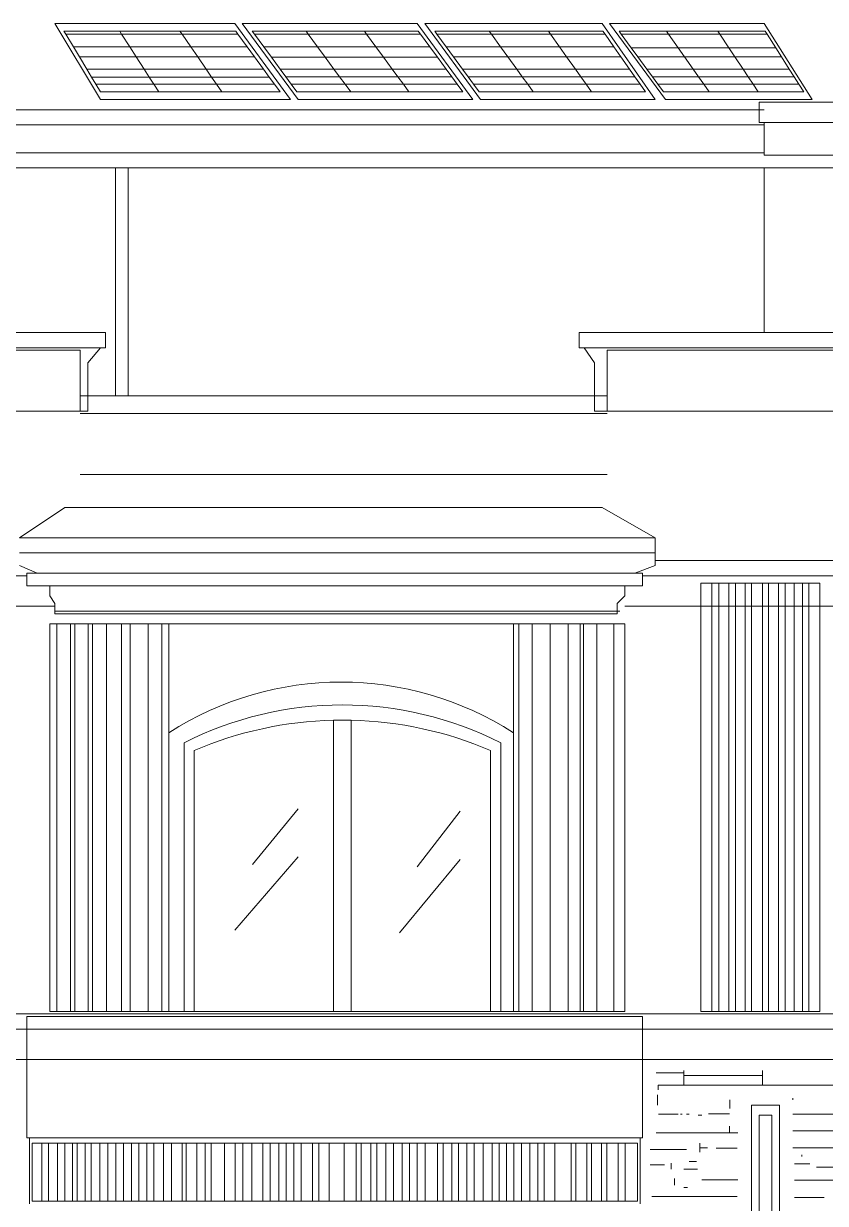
# Model space of a CAD drawing. Header units: millimetres. Extents: x 0 to 19989, y 0 to 8213.
# Drawn here: x 4023 to 7604, y 2943 to 8213 of the extents above; entities that cross this region are included whole.
import ezdxf

# ---------------------------------------------------------------- set-up
doc = ezdxf.new("R2010")
doc.units = ezdxf.units.MM
for name, color, linetype, lineweight in [('ARCH', 7, 'Continuous', 13), ('GLASS', 7, 'Continuous', 13), ('LOUVERS', 7, 'Continuous', 13), ('MASONRY', 7, 'Continuous', 13), ('SOLAR', 7, 'Continuous', 13), ('WINDOWS', 7, 'Continuous', 13)]:
    doc.layers.add(name, color=color, linetype=linetype, lineweight=lineweight)

msp = doc.modelspace()

# ---------------------------------------------------------------- linework, layer by layer
at = {"layer": 'ARCH', "color": 7, "lineweight": 13}
for p, q in [((7307.7, 7862), (7726.2, 7862)), ((7307.7, 7828.1), (7307.7, 7862)), ((3710.4, 7828.1), (7307.7, 7828.1)), ((7307.7, 7828.1), (7330.3, 7828.1)), ((7307.7, 7771.5), (7307.7, 7828.1)), ((3710.4, 7760.2), (7330.3, 7760.2)), ((7330.3, 7771.5), (7307.7, 7771.5)), ((7714.9, 7771.5), (7330.3, 7771.5)), ((7330.3, 7760.2), (7330.3, 7771.5)), ((7330.3, 7635.7), (7330.3, 7760.2)), ((3710.4, 7635.7), (7330.3, 7635.7)), ((7330.3, 7624.4), (7330.3, 7635.7)), ((7714.9, 7624.4), (7330.3, 7624.4)), ((3710.4, 7567.9), (4434.4, 7567.9)), ((4434.4, 7567.9), (4491, 7567.9)), ((4434.4, 7567.9), (4434.4, 6549.8)), ((4491, 7567.9), (7330.3, 7567.9)), ((4491, 7567.9), (4491, 6549.8)), ((7330.3, 7567.9), (7714.9, 7567.9)), ((7330.3, 7567.9), (7330.3, 6832.6)), ((3710.4, 6832.6), (4389.1, 6832.6)), ((4389.1, 6832.6), (4389.1, 6764.7)), ((6504.5, 6832.6), (7330.3, 6832.6)), ((6504.5, 6764.7), (6504.5, 6832.6)), ((7330.3, 6832.6), (7714.9, 6832.6)), ((4366.5, 6764.7), (2681, 6764.7)), ((2782.8, 6753.4), (4276, 6753.4)), ((4276, 6753.4), (4276, 6549.8)), ((4310, 6696.8), (4366.5, 6764.7)), ((4389.1, 6764.7), (4366.5, 6764.7)), ((6527.1, 6764.7), (6504.5, 6764.7)), ((8065.6, 6764.7), (6527.1, 6764.7)), ((6527.1, 6764.7), (6572.4, 6696.8)), ((6629, 6753.4), (7941.2, 6753.4)), ((6629, 6549.8), (6629, 6753.4)), ((4310, 6549.8), (4310, 6696.8)), ((6572.4, 6696.8), (6572.4, 6549.8)), ((4276, 6549.8), (4310, 6549.8)), ((4276, 6549.8), (4276, 6481.9)), ((4310, 6549.8), (4434.4, 6549.8)), ((4310, 6481.9), (4310, 6549.8)), ((4434.4, 6549.8), (4491, 6549.8)), ((4491, 6549.8), (6572.4, 6549.8)), ((6572.4, 6549.8), (6629, 6549.8)), ((6572.4, 6549.8), (6572.4, 6481.9)), ((6629, 6481.9), (6629, 6549.8)), ((4276, 6481.9), (2782.8, 6481.9)), ((4276, 6481.9), (4310, 6481.9)), ((6572.4, 6481.9), (6629, 6481.9)), ((7929.9, 6481.9), (6629, 6481.9)), ((4276, 6470.6), (6629, 6470.6)), ((4276, 6199.1), (6629, 6199.1)), ((4004.5, 5916.3), (4208.1, 6052)), ((4208.1, 6052), (6606.3, 6052)), ((6606.3, 6052), (6843.9, 5916.3)), ((4004.5, 5916.3), (6843.9, 5916.3)), ((6843.9, 5916.3), (6843.9, 5848.4)), ((6843.9, 5848.4), (4004.5, 5848.4)), ((6843.9, 5814.5), (6843.9, 5848.4)), ((6843.9, 5814.5), (7929.9, 5814.5)), ((6843.9, 5791.9), (6843.9, 5814.5)), ((2782.8, 5746.6), (4038.5, 5746.6)), ((4004.5, 5791.9), (4083.7, 5757.9)), ((4038.5, 5757.9), (4083.7, 5757.9)), ((4038.5, 5746.6), (4038.5, 5757.9)), ((4038.5, 5701.4), (4038.5, 5746.6)), ((4083.7, 5757.9), (6753.4, 5757.9)), ((6753.4, 5757.9), (6843.9, 5791.9)), ((6753.4, 5757.9), (6787.3, 5757.9)), ((6787.3, 5757.9), (6787.3, 5746.6)), ((6787.3, 5746.6), (7929.9, 5746.6)), ((6787.3, 5746.6), (6787.3, 5701.4)), ((4140.3, 5701.4), (4038.5, 5701.4)), ((6708.1, 5701.4), (4140.3, 5701.4)), ((4140.3, 5656.1), (4140.3, 5701.4)), ((6787.3, 5701.4), (6708.1, 5701.4)), ((6708.1, 5701.4), (6708.1, 5656.1)), ((4162.9, 5622.2), (4140.3, 5656.1)), ((6708.1, 5656.1), (6674.2, 5622.2)), ((3800.9, 5610.9), (4162.9, 5610.9)), ((4162.9, 5610.9), (4162.9, 5622.2)), ((4162.9, 5588.2), (4162.9, 5610.9)), ((4162.9, 5576.9), (4162.9, 5588.2)), ((4162.9, 5588.2), (6674.2, 5588.2)), ((6674.2, 5622.2), (6674.2, 5588.2)), ((6674.2, 5588.2), (6674.2, 5576.9)), ((6674.2, 5588.2), (6685.5, 5588.2)), ((6708.1, 5610.9), (7047.5, 5610.9)), ((7047.5, 5610.9), (7096.8, 5610.9)), ((7096.8, 5610.9), (7127.9, 5610.9)), ((7127.9, 5610.9), (7172.2, 5610.9)), ((7172.2, 5610.9), (7202.1, 5610.9)), ((7202.1, 5610.9), (7246.1, 5610.9)), ((7246.1, 5610.9), (7273.8, 5610.9)), ((7273.8, 5610.9), (7322.4, 5610.9)), ((7322.4, 5610.9), (7349.9, 5610.9)), ((7349.9, 5610.9), (7393.7, 5610.9)), ((7393.7, 5610.9), (7424.5, 5610.9)), ((7424.5, 5610.9), (7463.6, 5610.9)), ((7463.6, 5610.9), (7501.4, 5610.9)), ((7501.4, 5610.9), (7529.7, 5610.9)), ((7529.7, 5610.9), (7579.2, 5610.9)), ((7579.2, 5610.9), (7929.9, 5610.9)), ((6674.2, 5576.9), (4162.9, 5576.9)), ((4671.9, 5531.7), (6210.4, 5531.7)), ((6210.4, 5531.7), (6234.3, 5531.7)), ((6234.3, 5531.7), (6294.2, 5531.7)), ((6294.2, 5531.7), (6374.4, 5531.7)), ((6374.4, 5531.7), (6454.8, 5531.7)), ((6454.8, 5531.7), (6508.3, 5531.7)), ((6508.3, 5531.7), (6524, 5531.7)), ((6524, 5531.7), (6582.5, 5531.7)), ((6582.5, 5531.7), (6658.6, 5531.7)), ((6658.6, 5531.7), (6674.2, 5531.7)), ((2782.8, 3789.6), (7929.9, 3789.6)), ((4038.5, 3778.3), (6787.3, 3778.3)), ((4038.5, 3721.7), (4038.5, 3778.3)), ((6787.3, 3778.3), (6787.3, 3721.7)), ((4038.5, 3721.7), (2726.2, 3721.7)), ((6787.3, 3721.7), (4038.5, 3721.7)), ((4038.5, 3586), (4038.5, 3721.7)), ((8020.4, 3721.7), (6787.3, 3721.7)), ((6787.3, 3721.7), (6787.3, 3586)), ((2782.8, 3586), (4038.5, 3586)), ((4038.5, 3586), (6787.3, 3586)), ((4038.5, 3235.3), (4038.5, 3586)), ((6787.3, 3586), (7929.9, 3586)), ((6787.3, 3586), (6787.3, 3235.3)), ((7273.8, 3382.4), (7398.2, 3382.4)), ((7273.8, 2533.9), (7273.8, 3382.4)), ((7398.2, 3382.4), (7398.2, 2533.9)), ((7307.7, 3337.1), (7364.3, 3337.1)), ((7307.7, 2590.5), (7307.7, 3337.1)), ((7364.3, 3337.1), (7364.3, 2590.5)), ((4049.8, 3235.3), (4038.5, 3235.3)), ((6776, 3235.3), (4049.8, 3235.3)), ((4049.8, 2941.2), (4049.8, 3235.3)), ((6787.3, 3235.3), (6776, 3235.3)), ((6776, 3235.3), (6776, 2941.2))]:
    msp.add_line(p, q, dxfattribs=at)
at = {"layer": 'GLASS', "color": 7, "lineweight": 13}
for p, q in [((5045.2, 4457), (5248.9, 4705.9)), ((5780.5, 4445.7), (5972.9, 4694.6)), ((4966.1, 4162.9), (5248.9, 4491)), ((5701.4, 4151.6), (5972.9, 4479.6))]:
    msp.add_line(p, q, dxfattribs=at)
at = {"layer": 'LOUVERS', "color": 7, "lineweight": 13}
for p, q in [((7047.5, 5712.7), (7096.8, 5712.7)), ((7047.5, 5610.9), (7047.5, 5712.7)), ((7096.8, 5712.7), (7127.9, 5712.7)), ((7096.8, 5712.7), (7096.8, 5610.9)), ((7127.9, 5712.7), (7172.2, 5712.7)), ((7127.9, 5712.7), (7127.9, 5610.9)), ((7172.2, 5712.7), (7202.1, 5712.7)), ((7172.2, 5712.7), (7172.2, 5610.9)), ((7202.1, 5712.7), (7246.1, 5712.7)), ((7202.1, 5712.7), (7202.1, 5610.9)), ((7246.1, 5712.7), (7273.8, 5712.7)), ((7246.1, 5712.7), (7246.1, 5610.9)), ((7273.8, 5712.7), (7322.4, 5712.7)), ((7273.8, 5712.7), (7273.8, 5610.9)), ((7322.4, 5712.7), (7349.9, 5712.7)), ((7322.4, 5712.7), (7322.4, 5610.9)), ((7349.9, 5712.7), (7393.7, 5712.7)), ((7349.9, 5712.7), (7349.9, 5610.9)), ((7393.7, 5712.7), (7424.5, 5712.7)), ((7393.7, 5712.7), (7393.7, 5610.9)), ((7424.5, 5712.7), (7463.6, 5712.7)), ((7424.5, 5712.7), (7424.5, 5610.9)), ((7463.6, 5712.7), (7501.4, 5712.7)), ((7463.6, 5712.7), (7463.6, 5610.9)), ((7501.4, 5712.7), (7529.7, 5712.7)), ((7501.4, 5712.7), (7501.4, 5610.9)), ((7529.7, 5712.7), (7579.2, 5712.7)), ((7529.7, 5712.7), (7529.7, 5610.9)), ((7579.2, 5712.7), (7579.2, 5610.9)), ((7047.5, 3800.9), (7047.5, 5610.9)), ((7096.8, 5610.9), (7096.8, 3800.9)), ((7127.9, 5610.9), (7127.9, 3800.9)), ((7172.2, 5610.9), (7172.2, 3800.9)), ((7202.1, 5610.9), (7202.1, 3800.9)), ((7246.1, 5610.9), (7246.1, 3800.9)), ((7273.8, 5610.9), (7273.8, 3800.9)), ((7322.4, 5610.9), (7322.4, 3800.9)), ((7349.9, 5610.9), (7349.9, 3800.9)), ((7393.7, 5610.9), (7393.7, 3800.9)), ((7424.5, 5610.9), (7424.5, 3800.9)), ((7463.6, 5610.9), (7463.6, 3800.9)), ((7501.4, 5610.9), (7501.4, 3800.9)), ((7529.7, 5610.9), (7529.7, 3800.9)), ((7579.2, 5610.9), (7579.2, 3800.9)), ((4140.3, 5531.7), (4172, 5531.7)), ((4140.3, 3800.9), (4140.3, 5531.7)), ((4172, 5531.7), (4174.2, 5531.7)), ((4172, 5531.7), (4172, 3800.9)), ((4174.2, 5531.7), (4233.1, 5531.7)), ((4233.1, 5531.7), (4252.2, 5531.7)), ((4233.1, 5531.7), (4233.1, 3800.9)), ((4252.2, 5531.7), (4311, 5531.7)), ((4252.2, 5531.7), (4252.2, 3800.9)), ((4311, 5531.7), (4331.1, 5531.7)), ((4311, 5531.7), (4311, 3800.9)), ((4331.1, 5531.7), (4392.9, 5531.7)), ((4331.1, 5531.7), (4331.1, 3800.9)), ((4392.9, 5531.7), (4460.6, 5531.7)), ((4392.9, 5531.7), (4392.9, 3800.9)), ((4460.6, 5531.7), (4499, 5531.7)), ((4460.6, 5531.7), (4460.6, 3800.9)), ((4499, 5531.7), (4579, 5531.7)), ((4499, 5531.7), (4499, 3800.9)), ((4579, 5531.7), (4640.8, 5531.7)), ((4579, 5531.7), (4579, 3800.9)), ((4640.8, 5531.7), (4671.9, 5531.7)), ((4640.8, 5531.7), (4640.8, 3800.9)), ((4671.9, 5531.7), (4671.9, 5045.2)), ((6210.4, 5045.2), (6210.4, 5531.7)), ((6234.3, 5531.7), (6234.3, 3800.9)), ((6294.2, 5531.7), (6294.2, 3800.9)), ((6374.4, 5531.7), (6374.4, 3800.9)), ((6454.8, 5531.7), (6454.8, 3800.9)), ((6508.3, 5531.7), (6508.3, 3800.9)), ((6524, 5531.7), (6524, 3800.9)), ((6582.5, 5531.7), (6582.5, 3800.9)), ((6658.6, 5531.7), (6658.6, 3800.9)), ((6674.2, 5531.7), (6708.1, 5531.7)), ((6708.1, 5531.7), (6708.1, 3800.9)), ((4671.9, 5045.2), (4671.9, 3800.9)), ((6210.4, 3800.9), (6210.4, 5045.2)), ((4172, 3800.9), (4140.3, 3800.9)), ((4233.1, 3800.9), (4172, 3800.9)), ((4252.2, 3800.9), (4233.1, 3800.9)), ((4311, 3800.9), (4252.2, 3800.9)), ((4331.1, 3800.9), (4311, 3800.9)), ((4392.9, 3800.9), (4331.1, 3800.9)), ((4460.6, 3800.9), (4392.9, 3800.9)), ((4499, 3800.9), (4460.6, 3800.9)), ((4579, 3800.9), (4499, 3800.9)), ((4640.8, 3800.9), (4579, 3800.9)), ((4671.9, 3800.9), (4640.8, 3800.9)), ((6234.3, 3800.9), (6210.4, 3800.9)), ((6294.2, 3800.9), (6234.3, 3800.9)), ((6374.4, 3800.9), (6294.2, 3800.9)), ((6454.8, 3800.9), (6374.4, 3800.9)), ((6508.3, 3800.9), (6454.8, 3800.9)), ((6524, 3800.9), (6508.3, 3800.9)), ((6582.5, 3800.9), (6524, 3800.9)), ((6658.6, 3800.9), (6582.5, 3800.9)), ((6708.1, 3800.9), (6658.6, 3800.9)), ((7096.8, 3800.9), (7047.5, 3800.9)), ((7127.9, 3800.9), (7096.8, 3800.9)), ((7172.2, 3800.9), (7127.9, 3800.9)), ((7202.1, 3800.9), (7172.2, 3800.9)), ((7246.1, 3800.9), (7202.1, 3800.9)), ((7273.8, 3800.9), (7246.1, 3800.9)), ((7322.4, 3800.9), (7273.8, 3800.9)), ((7349.9, 3800.9), (7322.4, 3800.9)), ((7393.7, 3800.9), (7349.9, 3800.9)), ((7424.5, 3800.9), (7393.7, 3800.9)), ((7463.6, 3800.9), (7424.5, 3800.9)), ((7501.4, 3800.9), (7463.6, 3800.9)), ((7529.7, 3800.9), (7501.4, 3800.9)), ((7579.2, 3800.9), (7529.7, 3800.9)), ((4061.1, 3212.7), (4105.2, 3212.7)), ((4061.1, 2952.5), (4061.1, 3212.7)), ((4105.2, 3212.7), (4134.9, 3212.7)), ((4105.2, 3212.7), (4105.2, 2952.5)), ((4134.9, 3212.7), (4174.6, 3212.7)), ((4134.9, 3212.7), (4134.9, 2952.5)), ((4174.6, 3212.7), (4207.9, 3212.7)), ((4174.6, 3212.7), (4174.6, 2952.5)), ((4207.9, 3212.7), (4241.8, 3212.7)), ((4207.9, 3212.7), (4207.9, 2952.5)), ((4241.8, 3212.7), (4263.1, 3212.7)), ((4241.8, 3212.7), (4241.8, 2952.5)), ((4263.1, 3212.7), (4297.7, 3212.7)), ((4263.1, 3212.7), (4263.1, 2952.5)), ((4297.7, 3212.7), (4325.8, 3212.7)), ((4297.7, 3212.7), (4297.7, 2952.5)), ((4325.8, 3212.7), (4364, 3212.7)), ((4325.8, 3212.7), (4325.8, 2952.5)), ((4364, 3212.7), (4399.6, 3212.7)), ((4364, 3212.7), (4364, 2952.5)), ((4399.6, 3212.7), (4434.9, 3212.7)), ((4399.6, 3212.7), (4399.6, 2952.5)), ((4434.9, 3212.7), (4469.9, 3212.7)), ((4434.9, 3212.7), (4434.9, 2952.5)), ((4469.9, 3212.7), (4505.3, 3212.7)), ((4469.9, 3212.7), (4469.9, 2952.5)), ((4505.3, 3212.7), (4537.7, 3212.7)), ((4505.3, 3212.7), (4505.3, 2952.5)), ((4537.7, 3212.7), (4573.4, 3212.7)), ((4537.7, 3212.7), (4537.7, 2952.5)), ((4573.4, 3212.7), (4604.9, 3212.7)), ((4573.4, 3212.7), (4573.4, 2952.5)), ((4604.9, 3212.7), (4647.4, 3212.7)), ((4604.9, 3212.7), (4604.9, 2952.5)), ((4647.4, 3212.7), (4683.7, 3212.7)), ((4647.4, 3212.7), (4647.4, 2952.5)), ((4683.7, 3212.7), (4731.3, 3212.7)), ((4683.7, 3212.7), (4683.7, 2952.5)), ((4731.3, 3212.7), (4749.6, 3212.7)), ((4731.3, 3212.7), (4731.3, 2952.5)), ((4749.6, 3212.7), (4796.7, 3212.7)), ((4749.6, 3212.7), (4749.6, 2952.5)), ((4796.7, 3212.7), (4834, 3212.7)), ((4796.7, 3212.7), (4796.7, 2952.5)), ((4834, 3212.7), (4861.5, 3212.7)), ((4834, 3212.7), (4834, 2952.5)), ((4861.5, 3212.7), (4920, 3212.7)), ((4861.5, 3212.7), (4861.5, 2952.5)), ((4920, 3212.7), (4968.1, 3212.7)), ((4920, 3212.7), (4920, 2952.5)), ((4968.1, 3212.7), (5002.9, 3212.7)), ((4968.1, 3212.7), (4968.1, 2952.5)), ((5002.9, 3212.7), (5042.7, 3212.7)), ((5002.9, 3212.7), (5002.9, 2952.5)), ((5042.7, 3212.7), (5091, 3212.7)), ((5042.7, 3212.7), (5042.7, 2952.5)), ((5091, 3212.7), (5124.8, 3212.7)), ((5091, 3212.7), (5091, 2952.5)), ((5124.8, 3212.7), (5162.9, 3212.7)), ((5124.8, 3212.7), (5124.8, 2952.5)), ((5162.9, 3212.7), (5195.3, 3212.7)), ((5162.9, 3212.7), (5162.9, 2952.5)), ((5195.3, 3212.7), (5229.9, 3212.7)), ((5195.3, 3212.7), (5195.3, 2952.5)), ((5229.9, 3212.7), (5262.7, 3212.7)), ((5229.9, 3212.7), (5229.9, 2952.5)), ((5262.7, 3212.7), (5312.9, 3212.7)), ((5262.7, 3212.7), (5262.7, 2952.5)), ((5312.9, 3212.7), (5341.3, 3212.7)), ((5312.9, 3212.7), (5312.9, 2952.5)), ((5341.3, 3212.7), (5388.3, 3212.7)), ((5341.3, 3212.7), (5341.3, 2952.5)), ((5388.3, 3212.7), (5454.2, 3212.7)), ((5388.3, 3212.7), (5388.3, 2952.5)), ((5454.2, 3212.7), (5508, 3212.7)), ((5454.2, 3212.7), (5454.2, 2952.5)), ((5508, 3212.7), (5531.1, 3212.7)), ((5508, 3212.7), (5508, 2952.5)), ((5531.1, 3212.7), (5574.2, 3212.7)), ((5531.1, 3212.7), (5531.1, 2952.5)), ((5574.2, 3212.7), (5600.4, 3212.7)), ((5574.2, 3212.7), (5574.2, 2952.5)), ((5600.4, 3212.7), (5640.3, 3212.7)), ((5600.4, 3212.7), (5600.4, 2952.5)), ((5640.3, 3212.7), (5675.1, 3212.7)), ((5640.3, 3212.7), (5640.3, 2952.5)), ((5675.1, 3212.7), (5713.8, 3212.7)), ((5675.1, 3212.7), (5675.1, 2952.5)), ((5713.8, 3212.7), (5747.3, 3212.7)), ((5713.8, 3212.7), (5713.8, 2952.5)), ((5747.3, 3212.7), (5780.5, 3212.7)), ((5747.3, 3212.7), (5747.3, 2952.5)), ((5780.5, 3212.7), (5816.6, 3212.7)), ((5780.5, 3212.7), (5780.5, 2952.5)), ((5816.6, 3212.7), (5871.8, 3212.7)), ((5816.6, 3212.7), (5816.6, 2952.5)), ((5871.8, 3212.7), (5896.4, 3212.7)), ((5871.8, 3212.7), (5871.8, 2952.5)), ((5896.4, 3212.7), (5935.7, 3212.7)), ((5896.4, 3212.7), (5896.4, 2952.5)), ((5935.7, 3212.7), (5965, 3212.7)), ((5935.7, 3212.7), (5935.7, 2952.5)), ((5965, 3212.7), (6002.5, 3212.7)), ((5965, 3212.7), (5965, 2952.5)), ((6002.5, 3212.7), (6036, 3212.7)), ((6002.5, 3212.7), (6002.5, 2952.5)), ((6036, 3212.7), (6075.3, 3212.7)), ((6036, 3212.7), (6036, 2952.5)), ((6075.3, 3212.7), (6116.3, 3212.7)), ((6075.3, 3212.7), (6075.3, 2952.5)), ((6116.3, 3212.7), (6147.1, 3212.7)), ((6116.3, 3212.7), (6116.3, 2952.5)), ((6147.1, 3212.7), (6180.2, 3212.7)), ((6147.1, 3212.7), (6147.1, 2952.5)), ((6180.2, 3212.7), (6212.7, 3212.7)), ((6180.2, 3212.7), (6180.2, 2952.5)), ((6212.7, 3212.7), (6246.8, 3212.7)), ((6212.7, 3212.7), (6212.7, 2952.5)), ((6246.8, 3212.7), (6284.6, 3212.7)), ((6246.8, 3212.7), (6246.8, 2952.5)), ((6284.6, 3212.7), (6319.8, 3212.7)), ((6284.6, 3212.7), (6284.6, 2952.5)), ((6319.8, 3212.7), (6348.4, 3212.7)), ((6319.8, 3212.7), (6319.8, 2952.5)), ((6348.4, 3212.7), (6395, 3212.7)), ((6348.4, 3212.7), (6348.4, 2952.5)), ((6395, 3212.7), (6467.9, 3212.7)), ((6395, 3212.7), (6395, 2952.5)), ((6467.9, 3212.7), (6489.7, 3212.7)), ((6467.9, 3212.7), (6467.9, 2952.5)), ((6489.7, 3212.7), (6538.5, 3212.7)), ((6489.7, 3212.7), (6489.7, 2952.5)), ((6538.5, 3212.7), (6559, 3212.7)), ((6538.5, 3212.7), (6538.5, 2952.5)), ((6559, 3212.7), (6604.2, 3212.7)), ((6559, 3212.7), (6559, 2952.5)), ((6604.2, 3212.7), (6627.9, 3212.7)), ((6604.2, 3212.7), (6604.2, 2952.5)), ((6627.9, 3212.7), (6678.2, 3212.7)), ((6627.9, 3212.7), (6627.9, 2952.5)), ((6678.2, 3212.7), (6709.8, 3212.7)), ((6678.2, 3212.7), (6678.2, 2952.5)), ((6709.8, 3212.7), (6764.7, 3212.7)), ((6709.8, 3212.7), (6709.8, 2952.5)), ((6764.7, 3212.7), (6764.7, 2952.5)), ((4105.2, 2952.5), (4061.1, 2952.5)), ((4134.9, 2952.5), (4105.2, 2952.5)), ((4174.6, 2952.5), (4134.9, 2952.5)), ((4207.9, 2952.5), (4174.6, 2952.5)), ((4241.8, 2952.5), (4207.9, 2952.5)), ((4263.1, 2952.5), (4241.8, 2952.5)), ((4297.7, 2952.5), (4263.1, 2952.5)), ((4325.8, 2952.5), (4297.7, 2952.5)), ((4364, 2952.5), (4325.8, 2952.5)), ((4399.6, 2952.5), (4364, 2952.5)), ((4434.9, 2952.5), (4399.6, 2952.5)), ((4469.9, 2952.5), (4434.9, 2952.5)), ((4505.3, 2952.5), (4469.9, 2952.5)), ((4537.7, 2952.5), (4505.3, 2952.5)), ((4573.4, 2952.5), (4537.7, 2952.5)), ((4604.9, 2952.5), (4573.4, 2952.5)), ((4647.4, 2952.5), (4604.9, 2952.5)), ((4683.7, 2952.5), (4647.4, 2952.5)), ((4731.3, 2952.5), (4683.7, 2952.5)), ((4749.6, 2952.5), (4731.3, 2952.5)), ((4796.7, 2952.5), (4749.6, 2952.5)), ((4834, 2952.5), (4796.7, 2952.5)), ((4861.5, 2952.5), (4834, 2952.5)), ((4920, 2952.5), (4861.5, 2952.5)), ((4968.1, 2952.5), (4920, 2952.5)), ((5002.9, 2952.5), (4968.1, 2952.5)), ((5042.7, 2952.5), (5002.9, 2952.5)), ((5091, 2952.5), (5042.7, 2952.5)), ((5124.8, 2952.5), (5091, 2952.5)), ((5162.9, 2952.5), (5124.8, 2952.5)), ((5195.3, 2952.5), (5162.9, 2952.5)), ((5229.9, 2952.5), (5195.3, 2952.5)), ((5262.7, 2952.5), (5229.9, 2952.5)), ((5312.9, 2952.5), (5262.7, 2952.5)), ((5341.3, 2952.5), (5312.9, 2952.5)), ((5388.3, 2952.5), (5341.3, 2952.5)), ((5454.2, 2952.5), (5388.3, 2952.5)), ((5508, 2952.5), (5454.2, 2952.5)), ((5531.1, 2952.5), (5508, 2952.5)), ((5574.2, 2952.5), (5531.1, 2952.5)), ((5600.4, 2952.5), (5574.2, 2952.5)), ((5640.3, 2952.5), (5600.4, 2952.5)), ((5675.1, 2952.5), (5640.3, 2952.5)), ((5713.8, 2952.5), (5675.1, 2952.5)), ((5747.3, 2952.5), (5713.8, 2952.5)), ((5780.5, 2952.5), (5747.3, 2952.5)), ((5816.6, 2952.5), (5780.5, 2952.5)), ((5871.8, 2952.5), (5816.6, 2952.5)), ((5896.4, 2952.5), (5871.8, 2952.5)), ((5935.7, 2952.5), (5896.4, 2952.5)), ((5965, 2952.5), (5935.7, 2952.5)), ((6002.5, 2952.5), (5965, 2952.5)), ((6036, 2952.5), (6002.5, 2952.5)), ((6075.3, 2952.5), (6036, 2952.5)), ((6116.3, 2952.5), (6075.3, 2952.5)), ((6147.1, 2952.5), (6116.3, 2952.5)), ((6180.2, 2952.5), (6147.1, 2952.5)), ((6212.7, 2952.5), (6180.2, 2952.5)), ((6246.8, 2952.5), (6212.7, 2952.5)), ((6284.6, 2952.5), (6246.8, 2952.5)), ((6319.8, 2952.5), (6284.6, 2952.5)), ((6348.4, 2952.5), (6319.8, 2952.5)), ((6395, 2952.5), (6348.4, 2952.5)), ((6467.9, 2952.5), (6395, 2952.5)), ((6489.7, 2952.5), (6467.9, 2952.5)), ((6538.5, 2952.5), (6489.7, 2952.5)), ((6559, 2952.5), (6538.5, 2952.5)), ((6604.2, 2952.5), (6559, 2952.5)), ((6627.9, 2952.5), (6604.2, 2952.5)), ((6678.2, 2952.5), (6627.9, 2952.5)), ((6709.8, 2952.5), (6678.2, 2952.5)), ((6764.7, 2952.5), (6709.8, 2952.5))]:
    msp.add_line(p, q, dxfattribs=at)
at = {"layer": 'MASONRY', "color": 7, "lineweight": 13}
for p, q in [((6972.1, 3537), (6972.1, 3525.6)), ((7322.8, 3537), (7322.8, 3514.3)), ((6847.7, 3525.6), (6972.1, 3525.6)), ((6972.1, 3525.6), (6972.1, 3514.3)), ((7322.8, 3514.3), (6972.1, 3514.3)), ((6972.1, 3471), (6972.1, 3514.3)), ((7322.8, 3471), (7322.8, 3514.3)), ((6853.3, 3427.6), (6853.3, 3382.4)), ((6857.1, 3450.2), (6857.1, 3471)), ((6857.1, 3471), (6972.1, 3471)), ((6972.1, 3471), (7322.8, 3471)), ((7322.8, 3471), (7865.8, 3471)), ((7177.6, 3367.3), (7177.6, 3405)), ((7458.5, 3412.5), (7458.5, 3405)), ((6870.3, 3341), (6859, 3341)), ((6945.7, 3341), (6870.3, 3341)), ((6964.6, 3340.9), (6957, 3340.9)), ((6994.7, 3340.9), (6983.4, 3340.9)), ((7051.3, 3337.1), (7036.2, 3337.1)), ((7175.7, 3342.8), (7081.4, 3342.8)), ((7865.8, 3340.9), (7458.5, 3340.9)), ((7175.7, 3288.1), (7175.7, 3257.9)), ((7869.5, 3267.3), (7458.5, 3267.3)), ((7175.7, 3257.9), (6847.7, 3257.9)), ((7175.7, 3257.9), (7213.4, 3257.9)), ((6983.4, 3184.4), (6821.3, 3184.4)), ((7043.7, 3212.7), (7043.7, 3191.9)), ((7043.7, 3171.2), (7043.7, 3191.9)), ((7077.7, 3191.9), (7043.7, 3191.9)), ((7209.7, 3190), (7115.4, 3190)), ((7458.5, 3191.9), (7869.5, 3191.9)), ((6821.3, 3114.6), (6885.4, 3114.6)), ((6915.5, 3122.2), (6915.5, 3095.8)), ((6994.7, 3129.7), (7028.7, 3129.7)), ((7466.1, 3120.3), (7533.9, 3120.3)), ((7498.1, 3152.3), (7498.1, 3159.9)), ((7032.4, 3095.8), (6972.1, 3095.8)), ((7865.8, 3105.2), (7564.1, 3105.2)), ((6930.6, 3054.3), (6930.6, 3024.1)), ((6987.2, 3014.7), (6972.1, 3014.7)), ((7051.3, 3048.6), (7213.4, 3048.6)), ((7466.1, 3046.8), (7650.8, 3046.8)), ((7209.7, 2973.2), (6828.8, 2973.2)), ((7466.1, 2969.5), (7598, 2969.5))]:
    msp.add_line(p, q, dxfattribs=at)
at = {"layer": 'SOLAR', "color": 7, "lineweight": 13}
for p, q in [((4162.9, 8212.7), (4966.1, 8212.7)), ((4366.5, 7873.3), (4162.9, 8212.7)), ((4203.5, 8178.7), (4452.5, 8178.7)), ((4211.4, 8165.5), (4203.5, 8178.7)), ((4452.5, 8178.7), (4721.7, 8178.7)), ((4452.5, 8178.7), (4461, 8165.5)), ((4721.7, 8178.7), (4970.8, 8178.7)), ((4721.7, 8178.7), (4730.8, 8165.5)), ((4966.1, 8212.7), (5214.9, 7873.3)), ((4970.8, 8178.7), (4980.4, 8165.5)), ((5000, 8212.7), (5780.5, 8212.7)), ((5248.9, 7873.3), (5000, 8212.7)), ((5044.4, 8178.7), (5285.1, 8178.7)), ((5054.1, 8165.5), (5044.4, 8178.7)), ((5285.1, 8178.7), (5545.2, 8178.7)), ((5285.1, 8178.7), (5294.8, 8165.5)), ((5545.2, 8178.7), (5785.9, 8178.7)), ((5545.2, 8178.7), (5555, 8165.5)), ((5780.5, 8212.7), (6029.4, 7873.3)), ((5785.9, 8178.7), (5795.6, 8165.5)), ((5814.5, 8212.7), (6606.3, 8212.7)), ((6063.3, 7873.3), (5814.5, 8212.7)), ((5859.1, 8178.7), (6102.9, 8178.7)), ((5868.8, 8165.5), (5859.1, 8178.7)), ((6102.9, 8178.7), (6366.5, 8178.7)), ((6102.9, 8178.7), (6112.5, 8165.5)), ((6366.5, 8178.7), (6610.3, 8178.7)), ((6366.5, 8178.7), (6375.9, 8165.5)), ((6606.3, 8212.7), (6843.9, 7873.3)), ((6610.3, 8178.7), (6619.6, 8165.5)), ((6640.3, 8212.7), (7330.3, 8212.7)), ((6889.1, 7873.3), (6640.3, 8212.7)), ((6682.3, 8178.7), (6894, 8178.7)), ((6692, 8165.5), (6682.3, 8178.7)), ((6894, 8178.7), (7122.9, 8178.7)), ((6894, 8178.7), (6903.3, 8165.5)), ((7122.9, 8178.7), (7334.6, 8178.7)), ((7122.9, 8178.7), (7131.7, 8165.5)), ((7330.3, 8212.7), (7545.2, 7873.3)), ((7334.6, 8178.7), (7343.1, 8165.5)), ((4245.5, 8109.1), (4211.4, 8165.5)), ((4211.4, 8165.5), (4461, 8165.5)), ((4461, 8165.5), (4497.4, 8109.1)), ((4461, 8165.5), (4730.8, 8165.5)), ((4730.8, 8165.5), (4769.7, 8109.1)), ((4730.8, 8165.5), (4980.4, 8165.5)), ((4980.4, 8165.5), (5021.6, 8109.1)), ((5095.5, 8109.1), (5054.1, 8165.5)), ((5054.1, 8165.5), (5294.8, 8165.5)), ((5294.8, 8165.5), (5336.1, 8109.1)), ((5294.8, 8165.5), (5555, 8165.5)), ((5555, 8165.5), (5596.3, 8109.1)), ((5555, 8165.5), (5795.6, 8165.5)), ((5795.6, 8165.5), (5837, 8109.1)), ((5910.2, 8109.1), (5868.8, 8165.5)), ((5868.8, 8165.5), (6112.5, 8165.5)), ((6112.5, 8165.5), (6153.2, 8109.1)), ((6112.5, 8165.5), (6375.9, 8165.5)), ((6375.9, 8165.5), (6416, 8109.1)), ((6375.9, 8165.5), (6619.6, 8165.5)), ((6619.6, 8165.5), (6659.1, 8109.1)), ((6736.8, 8104.2), (6692, 8165.5)), ((6692, 8165.5), (6903.3, 8165.5)), ((6903.3, 8165.5), (6946.2, 8104.2)), ((6903.3, 8165.5), (7131.7, 8165.5)), ((7131.7, 8165.5), (7172.6, 8104.2)), ((7131.7, 8165.5), (7343.1, 8165.5)), ((7343.1, 8165.5), (7382, 8104.2)), ((4272.7, 8063.9), (4245.5, 8109.1)), ((4245.5, 8109.1), (4497.4, 8109.1)), ((4305.8, 8009.1), (4272.7, 8063.9)), ((4272.7, 8063.9), (4526.5, 8063.9)), ((4497.4, 8109.1), (4526.5, 8063.9)), ((4497.4, 8109.1), (4769.7, 8109.1)), ((4526.5, 8063.9), (4561.8, 8009.1)), ((4526.5, 8063.9), (4800.8, 8063.9)), ((4769.7, 8109.1), (4800.8, 8063.9)), ((4769.7, 8109.1), (5021.6, 8109.1)), ((4800.8, 8063.9), (4838.6, 8009.1)), ((4800.8, 8063.9), (5054.6, 8063.9)), ((5021.6, 8109.1), (5054.6, 8063.9)), ((5054.6, 8063.9), (5094.6, 8009.1)), ((5129.8, 8062.3), (5095.5, 8109.1)), ((5095.5, 8109.1), (5336.1, 8109.1)), ((5336.1, 8109.1), (5370.4, 8062.3)), ((5336.1, 8109.1), (5596.3, 8109.1)), ((5596.3, 8109.1), (5630.6, 8062.3)), ((5596.3, 8109.1), (5837, 8109.1)), ((5837, 8109.1), (5871.3, 8062.3)), ((5943.2, 8063.9), (5910.2, 8109.1)), ((5910.2, 8109.1), (6153.2, 8109.1)), ((5983.4, 8009.1), (5943.2, 8063.9)), ((5943.2, 8063.9), (6185.8, 8063.9)), ((6153.2, 8109.1), (6185.8, 8063.9)), ((6153.2, 8109.1), (6416, 8109.1)), ((6185.8, 8063.9), (6225.4, 8009.1)), ((6185.8, 8063.9), (6448.1, 8063.9)), ((6416, 8109.1), (6448.1, 8063.9)), ((6416, 8109.1), (6659.1, 8109.1)), ((6448.1, 8063.9), (6487.1, 8009.1)), ((6448.1, 8063.9), (6690.8, 8063.9)), ((6659.1, 8109.1), (6690.8, 8063.9)), ((6690.8, 8063.9), (6729.2, 8009.1)), ((6766.2, 8063.9), (6736.8, 8104.2)), ((6736.8, 8104.2), (6946.2, 8104.2)), ((6806.3, 8009.1), (6766.2, 8063.9)), ((6766.2, 8063.9), (6974.4, 8063.9)), ((6946.2, 8104.2), (6974.4, 8063.9)), ((6946.2, 8104.2), (7172.6, 8104.2)), ((6974.4, 8063.9), (7012.8, 8009.1)), ((6974.4, 8063.9), (7199.5, 8063.9)), ((7172.6, 8104.2), (7199.5, 8063.9)), ((7172.6, 8104.2), (7382, 8104.2)), ((7199.5, 8063.9), (7236, 8009.1)), ((7199.5, 8063.9), (7407.6, 8063.9)), ((7382, 8104.2), (7407.6, 8063.9)), ((7407.6, 8063.9), (7442.5, 8009.1)), ((5168.8, 8009.1), (5129.8, 8062.3)), ((5129.8, 8062.3), (5370.4, 8062.3)), ((5370.4, 8062.3), (5409.4, 8009.1)), ((5370.4, 8062.3), (5630.6, 8062.3)), ((5630.6, 8062.3), (5669.6, 8009.1)), ((5630.6, 8062.3), (5871.3, 8062.3)), ((5871.3, 8062.3), (5910.3, 8009.1)), ((4327.2, 7973.7), (4305.8, 8009.1)), ((4305.8, 8009.1), (4561.8, 8009.1)), ((4346.6, 7941.4), (4327.2, 7973.7)), ((4327.2, 7973.7), (4584.6, 7973.7)), ((4561.8, 8009.1), (4584.6, 7973.7)), ((4561.8, 8009.1), (4838.6, 8009.1)), ((4584.6, 7973.7), (4605.4, 7941.4)), ((4584.6, 7973.7), (4863, 7973.7)), ((4838.6, 8009.1), (4863, 7973.7)), ((4838.6, 8009.1), (5094.6, 8009.1)), ((4863, 7973.7), (4885.2, 7941.4)), ((4863, 7973.7), (5120.5, 7973.7)), ((5094.6, 8009.1), (5120.5, 7973.7)), ((5120.5, 7973.7), (5144, 7941.4)), ((5193.6, 7975.3), (5168.8, 8009.1)), ((5168.8, 8009.1), (5409.4, 8009.1)), ((5218.4, 7941.4), (5193.6, 7975.3)), ((5193.6, 7975.3), (5434.3, 7975.3)), ((5409.4, 8009.1), (5434.3, 7975.3)), ((5409.4, 8009.1), (5669.6, 8009.1)), ((5434.3, 7975.3), (5459.1, 7941.4)), ((5434.3, 7975.3), (5694.4, 7975.3)), ((5669.6, 8009.1), (5694.4, 7975.3)), ((5669.6, 8009.1), (5910.3, 8009.1)), ((5694.4, 7975.3), (5719.3, 7941.4)), ((5694.4, 7975.3), (5935.1, 7975.3)), ((5910.3, 8009.1), (5935.1, 7975.3)), ((5935.1, 7975.3), (5959.9, 7941.4)), ((6008.2, 7975.3), (5983.4, 8009.1)), ((5983.4, 8009.1), (6225.4, 8009.1)), ((6033, 7941.4), (6008.2, 7975.3)), ((6008.2, 7975.3), (6249.9, 7975.3)), ((6225.4, 8009.1), (6249.9, 7975.3)), ((6225.4, 8009.1), (6487.1, 8009.1)), ((6249.9, 7975.3), (6274.3, 7941.4)), ((6249.9, 7975.3), (6511.2, 7975.3)), ((6487.1, 8009.1), (6511.2, 7975.3)), ((6487.1, 8009.1), (6729.2, 8009.1)), ((6511.2, 7975.3), (6535.3, 7941.4)), ((6511.2, 7975.3), (6752.9, 7975.3)), ((6729.2, 8009.1), (6752.9, 7975.3)), ((6752.9, 7975.3), (6776.6, 7941.4)), ((6831, 7975.3), (6806.3, 8009.1)), ((6806.3, 8009.1), (7012.8, 8009.1)), ((6855.8, 7941.4), (6831, 7975.3)), ((6831, 7975.3), (7036.5, 7975.3)), ((7012.8, 8009.1), (7036.5, 7975.3)), ((7012.8, 8009.1), (7236, 8009.1)), ((7036.5, 7975.3), (7060.2, 7941.4)), ((7036.5, 7975.3), (7258.6, 7975.3)), ((7236, 8009.1), (7258.6, 7975.3)), ((7236, 8009.1), (7442.5, 8009.1)), ((7258.6, 7975.3), (7281.1, 7941.4)), ((7258.6, 7975.3), (7464, 7975.3)), ((7442.5, 8009.1), (7464, 7975.3)), ((7464, 7975.3), (7485.5, 7941.4)), ((4367.3, 7907.2), (4346.6, 7941.4)), ((4346.6, 7941.4), (4605.4, 7941.4)), ((4627.5, 7907.2), (4367.3, 7907.2)), ((4605.4, 7941.4), (4627.5, 7907.2)), ((4605.4, 7941.4), (4885.2, 7941.4)), ((4908.7, 7907.2), (4627.5, 7907.2)), ((4885.2, 7941.4), (4908.7, 7907.2)), ((4885.2, 7941.4), (5144, 7941.4)), ((5168.9, 7907.2), (4908.7, 7907.2)), ((5144, 7941.4), (5168.9, 7907.2)), ((5243.5, 7907.2), (5218.4, 7941.4)), ((5218.4, 7941.4), (5459.1, 7941.4)), ((5484.2, 7907.2), (5243.5, 7907.2)), ((5459.1, 7941.4), (5484.2, 7907.2)), ((5459.1, 7941.4), (5719.3, 7941.4)), ((5744.3, 7907.2), (5484.2, 7907.2)), ((5719.3, 7941.4), (5744.3, 7907.2)), ((5719.3, 7941.4), (5959.9, 7941.4)), ((5985, 7907.2), (5744.3, 7907.2)), ((5959.9, 7941.4), (5985, 7907.2)), ((6058, 7907.2), (6033, 7941.4)), ((6033, 7941.4), (6274.3, 7941.4)), ((6299, 7907.2), (6058, 7907.2)), ((6274.3, 7941.4), (6299, 7907.2)), ((6274.3, 7941.4), (6535.3, 7941.4)), ((6559.6, 7907.2), (6299, 7907.2)), ((6535.3, 7941.4), (6559.6, 7907.2)), ((6535.3, 7941.4), (6776.6, 7941.4)), ((6800.6, 7907.2), (6559.6, 7907.2)), ((6776.6, 7941.4), (6800.6, 7907.2)), ((6880.7, 7907.2), (6855.8, 7941.4)), ((6855.8, 7941.4), (7060.2, 7941.4)), ((7084.1, 7907.2), (6880.7, 7907.2)), ((7060.2, 7941.4), (7084.1, 7907.2)), ((7060.2, 7941.4), (7281.1, 7941.4)), ((7303.9, 7907.2), (7084.1, 7907.2)), ((7281.1, 7941.4), (7303.9, 7907.2)), ((7281.1, 7941.4), (7485.5, 7941.4)), ((7507.3, 7907.2), (7303.9, 7907.2)), ((7485.5, 7941.4), (7507.3, 7907.2)), ((5214.9, 7873.3), (4366.5, 7873.3)), ((6029.4, 7873.3), (5248.9, 7873.3)), ((6843.9, 7873.3), (6063.3, 7873.3)), ((7545.2, 7873.3), (6889.1, 7873.3))]:
    msp.add_line(p, q, dxfattribs=at)
at = {"layer": 'WINDOWS', "color": 7, "lineweight": 13}
for p, q in [((5407.2, 5101.3), (5407.2, 3800.9)), ((5486.4, 5101.3), (5486.4, 3800.9)), ((4739.8, 5000), (4739.8, 3800.9)), ((4785.1, 4966.1), (4785.1, 3800.9)), ((6108.6, 4966.1), (6108.6, 3800.9)), ((6153.8, 5000), (6153.8, 3800.9)), ((4671.9, 3800.9), (4739.8, 3800.9)), ((4739.8, 3800.9), (4785.1, 3800.9)), ((4785.1, 3800.9), (5407.2, 3800.9)), ((5407.2, 3800.9), (5486.4, 3800.9)), ((5486.4, 3800.9), (6108.6, 3800.9)), ((6108.6, 3800.9), (6153.8, 3800.9)), ((6153.8, 3800.9), (6210.4, 3800.9))]:
    msp.add_line(p, q, dxfattribs=at)
for centre, radius, start, end in [((5441.2, 3850.7), 1420.8, 57.2209, 122.7791), ((5446.8, 3611.9), 1557.8, 63.0085, 116.9915), ((5446.8, 3420.9), 1680.9, 91.3497, 113.1844), ((5446.8, 3420.9), 1680.9, 88.6503, 91.3497), ((5446.8, 3420.9), 1680.9, 66.8156, 88.6503)]:
    msp.add_arc(centre, radius, start, end, dxfattribs=at)

doc.saveas('drawing.dxf')
